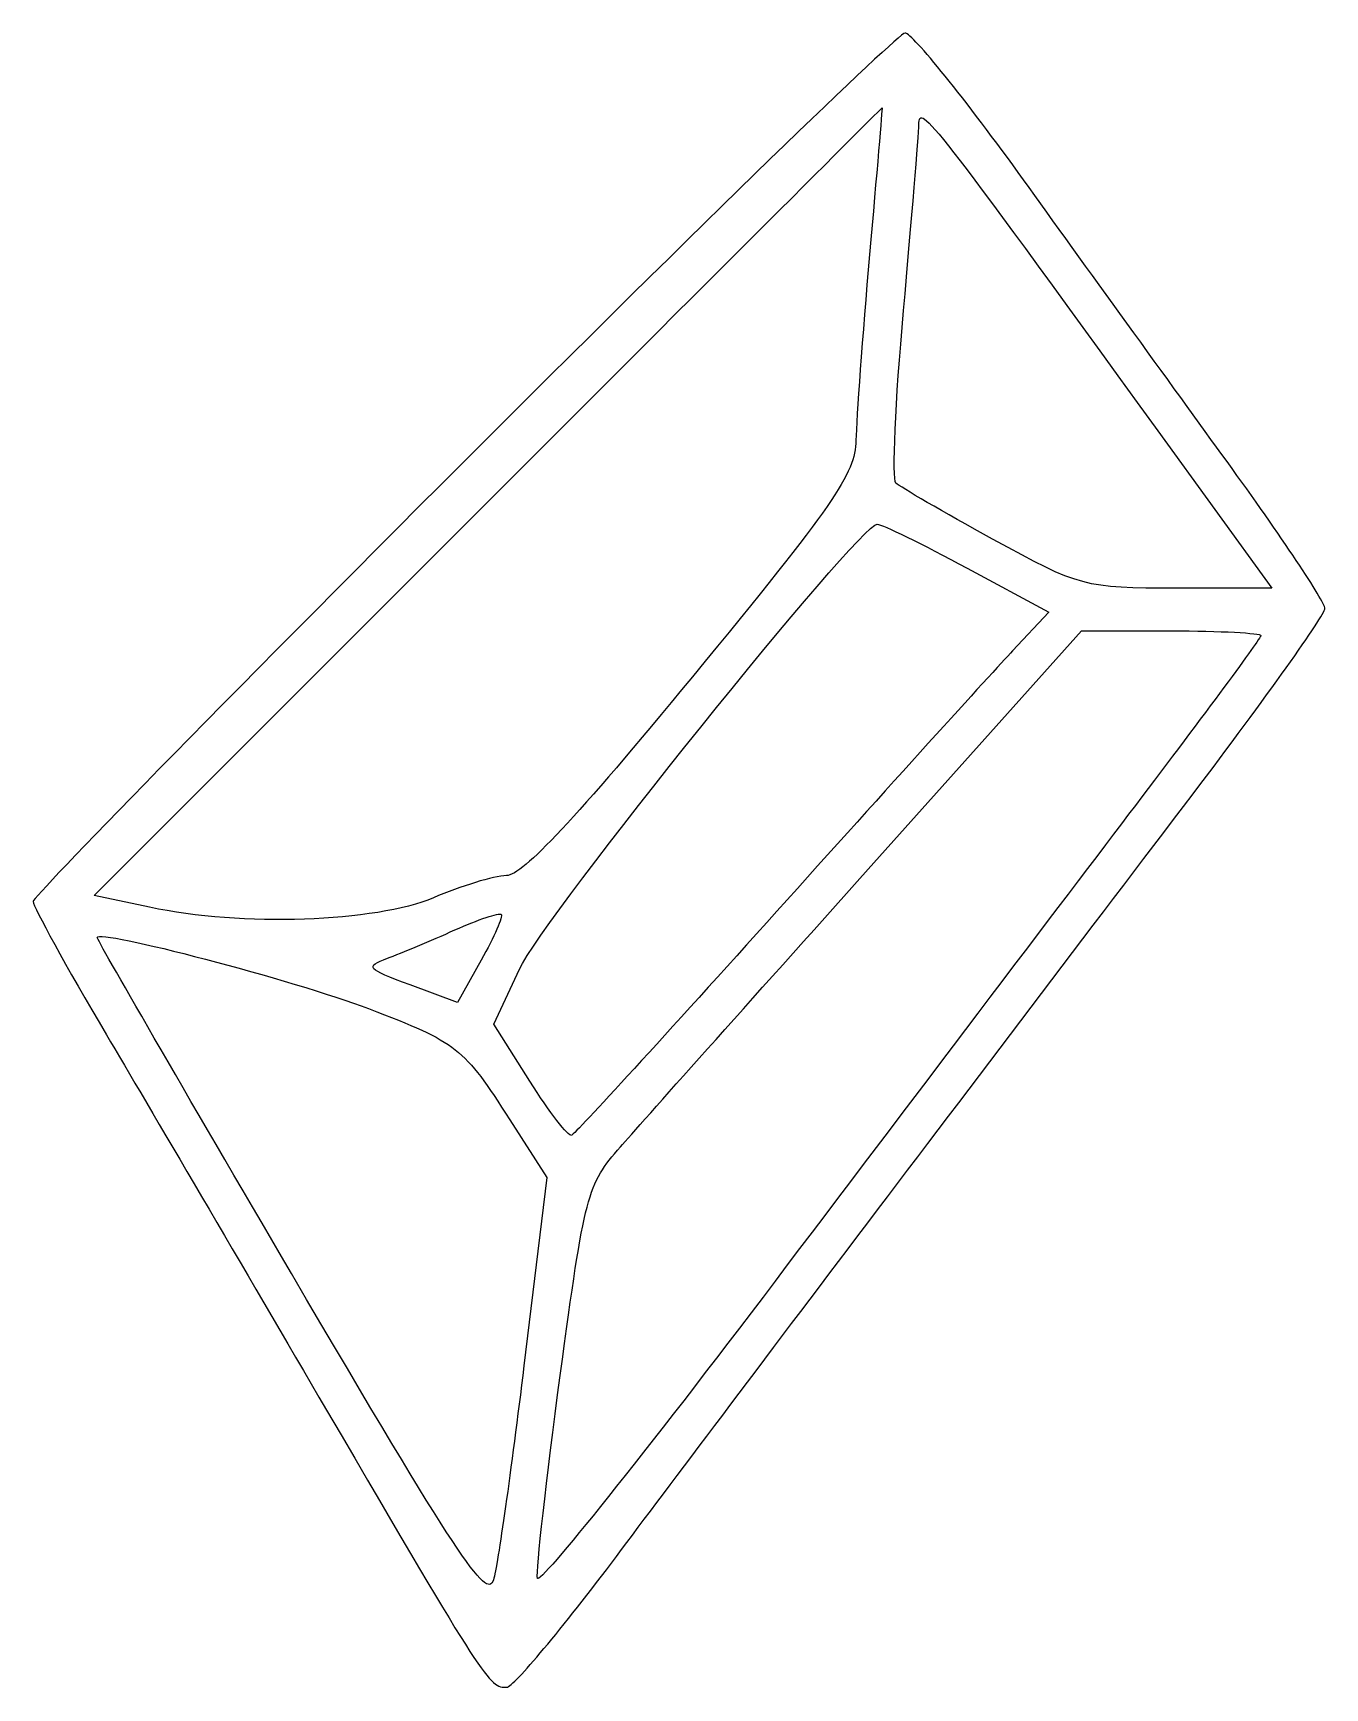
# Model space of a CAD drawing. Extents: x 82.3 to 114.3, y 142.8 to 183.8.
import ezdxf

# ---------------------------------------------------------------- set-up
doc = ezdxf.new("R2010")
doc.units = 0
doc.layers.add('Layer_1', color=7, linetype='CONTINUOUS')

msp = doc.modelspace()

# ---------------------------------------------------------------- linework, layer by layer
at = {"layer": 'Layer_1', "color": 7}
for points in [[(102.9972, 178.29523)], [(110.13925, 173.92961)], [(92.914766, 173.13465)], [(105.41772, 170.52214)], [(112.6936, 168.85149)], [(93.371296, 160.80941)], [(90.580046, 159.6059)]]:
    msp.add_lwpolyline(points, close=True, dxfattribs=at)
for points in [[(110.13925, 173.92961), (112.96545, 170.027), (110.61277, 170.027)], [(85.154656, 162.119), (83.783396, 162.41308), (93.540796, 172.17317)], [(105.41772, 170.52214), (107.44288, 169.42978), (106.53866, 168.47162)], [(102.96449, 163.06357), (108.24844, 168.96867), (110.47102, 168.96867)], [(93.371296, 160.80941), (92.780996, 159.75911), (91.610336, 160.19299)], [(94.574806, 157.80996), (93.686416, 159.21895), (94.318436, 160.58311)], [(94.082136, 156.84714), (94.996156, 155.41831), (94.430456, 150.75027)]]:
    msp.add_lwpolyline(points, dxfattribs=at)
for points in [[(103.87936, 183.78534), (103.70538, 183.78534), (98.771306, 178.99252), (92.914766, 173.13465)], [(106.81288, 180.14731), (105.37343, 182.14823), (104.05335, 183.78534), (103.87936, 183.78534)], [(93.540796, 172.17317), (98.907376, 177.54121), (103.30211, 181.93325), (103.30689, 181.93325)], [(103.30689, 181.93325), (103.31189, 181.93325), (103.17229, 180.29614), (102.9972, 178.29523)], [(104.21677, 181.52564), (104.22727, 182.06083), (104.55723, 181.63763), (110.13925, 173.92961)], [(103.8379, 176.90617), (104.04069, 179.16174), (104.21118, 181.2405), (104.21677, 181.52564)], [(111.85558, 173.16535), (110.52155, 175.00452), (108.25233, 178.1464), (106.81288, 180.14731)], [(102.9972, 178.29523), (102.8221, 176.29432), (102.66997, 174.22415), (102.65914, 173.69486)], [(103.64963, 172.63284), (103.55043, 172.72764), (103.63513, 174.6506), (103.8379, 176.90617)], [(102.65914, 173.69486), (102.64194, 172.85649), (102.11957, 172.10065), (98.604536, 167.82836)], [(92.914766, 173.13465), (87.058246, 167.27677), (82.266526, 162.38262), (82.266526, 162.25875)], [(114.2811, 169.52436), (114.2811, 169.68774), (113.18962, 171.32618), (111.85558, 173.16535)], [(106.04507, 171.24377), (104.82682, 171.913), (103.74887, 172.53808), (103.64963, 172.63284)], [(94.318436, 160.58311), (94.916666, 161.87432), (102.74607, 171.6145), (103.18575, 171.6145)], [(103.18575, 171.6145), (103.29949, 171.6145), (104.30388, 171.12294), (105.41772, 170.52214)], [(110.61277, 170.027), (108.3144, 170.027), (108.20895, 170.0551), (106.04507, 171.24377)], [(111.01457, 164.93081), (112.81116, 167.29389), (114.2811, 169.36099), (114.2811, 169.52436)], [(112.6936, 168.85149), (112.6936, 168.78699), (111.29462, 166.89328), (109.58475, 164.64313)], [(110.47102, 168.96867), (111.69344, 168.96867), (112.6936, 168.91597), (112.6936, 168.85149)], [(106.53866, 168.47162), (106.04134, 167.94463), (103.4138, 165.04197), (100.69968, 162.02126)], [(98.604536, 167.82836), (95.710546, 164.31091), (94.407516, 162.91842), (93.996266, 162.90373)], [(96.721556, 146.02772), (99.373726, 149.57219), (105.91481, 158.22303), (111.01457, 164.93081)], [(109.58475, 164.64313), (107.87488, 162.39298), (103.85652, 157.08693), (100.65506, 152.85191)], [(93.996266, 162.90373), (93.680906, 162.89243), (92.867366, 162.64513), (92.188396, 162.35409)], [(96.821606, 156.18022), (97.294006, 156.71826), (100.05831, 159.81577), (102.96449, 163.06357)], [(82.266526, 162.25875), (82.266526, 162.13489), (83.086076, 160.64716), (84.087746, 158.95267)], [(92.188396, 162.35409), (90.765056, 161.74397), (87.424036, 161.6323), (85.154656, 162.119)], [(100.69968, 162.02126), (97.985556, 159.00054), (95.697026, 156.50023), (95.614056, 156.46501)], [(92.717556, 161.55483), (93.299646, 161.8147), (93.817676, 161.9896), (93.868746, 161.94351)], [(93.868746, 161.94351), (93.919846, 161.89741), (93.695956, 161.38707), (93.371296, 160.80941)], [(83.854026, 161.37094), (83.854026, 161.59028), (88.764506, 160.30167), (90.580046, 159.6059)], [(88.670506, 153.03772), (86.021446, 157.55822), (83.854026, 161.30818), (83.854026, 161.37094)], [(91.049446, 160.8546), (91.384826, 160.97986), (92.135476, 161.29496), (92.717556, 161.55483)], [(91.610336, 160.19299), (90.524676, 160.59536), (90.483946, 160.64341), (91.049446, 160.8546)], [(90.580046, 159.6059), (92.794356, 158.75731), (92.927126, 158.65272), (94.082136, 156.84714)], [(84.087746, 158.95267), (85.089426, 157.25819), (87.543046, 153.07384), (89.540236, 149.6541)], [(95.614056, 156.46501), (95.531056, 156.42981), (95.063426, 157.03501), (94.574806, 157.80996)], [(95.330716, 150.5098), (95.939366, 155.0289), (95.994356, 155.23804), (96.821606, 156.18022)], [(93.675866, 145.45042), (93.515316, 144.91339), (92.764496, 146.05152), (88.670506, 153.03772)], [(100.65506, 152.85191), (97.453596, 148.61688), (94.803746, 145.30166), (94.766496, 145.48475)], [(94.430456, 150.75027), (94.119326, 148.18284), (93.779766, 145.79791), (93.675866, 145.45042)], [(94.766496, 145.48475), (94.729196, 145.66784), (94.983146, 147.92911), (95.330716, 150.5098)], [(89.540236, 149.6541), (93.492896, 142.88605), (93.568716, 142.76948), (94.006726, 142.78658)], [(94.006726, 142.78658), (94.170806, 142.79258), (95.392476, 144.2515), (96.721556, 146.02772)]]:
    msp.add_open_spline(points, degree=3, dxfattribs=at)

doc.saveas('drawing.dxf')
